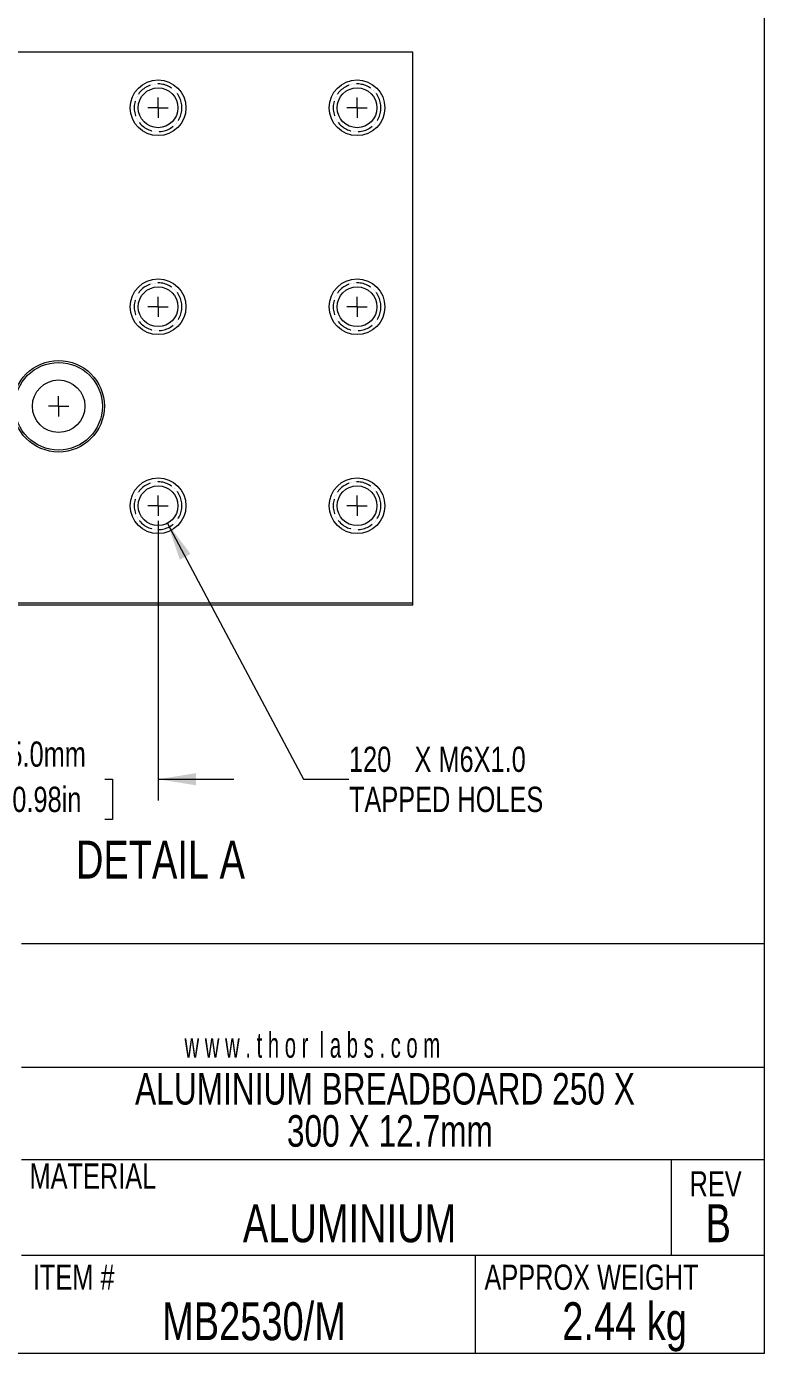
# Model space of a CAD drawing. Header units: millimetres. Extents: x 2 to 278, y 1 to 215.
# Drawn here: x 216.2 to 278, y 0.9 to 112 of the extents above; entities that cross this region are included whole.
import ezdxf

# ---------------------------------------------------------------- set-up
doc = ezdxf.new("R2010")
doc.units = ezdxf.units.MM
doc.linetypes.add('HIDDEN', pattern=[1.905, 1.27, -0.635])
doc.styles.add('SLDTEXTSTYLE0', font='TXT', dxfattribs={"width": 0.75})
doc.styles.add('SLDTEXTSTYLE1', font='TXT', dxfattribs={"width": 0.6})
doc.dimstyles.new('SLDDIMSTYLE5', dxfattribs={"dimtxt": 2.116667, "dimasz": 3.175, "dimexe": 0, "dimexo": 0.0625, "dimgap": 0.529167, "dimtad": 0, "dimtih": 1, "dimtoh": 1, "dimdec": 1, "dimlfac": 1.5, "dimrnd": 1e-09, "dimzin": 4, "dimdsep": 46, "dimtxsty": 'SLDTEXTSTYLE0', "dimsah": 1, "dimcen": 0.09, "dimadec": 0, "dimazin": 1, "dimtfac": 1, "dimtdec": 1, "dimtmove": 0, "dimatfit": 0, "dimfxl": 1, "dimfrac": 2, "dimtolj": 1, "dimtzin": 12, "dimarcsym": 0})
doc.dimstyles.new('SLDDIMSTYLE8', dxfattribs={"dimtxt": 2.116667, "dimasz": 3.175, "dimexe": 0, "dimexo": 0.0625, "dimgap": 0.529167, "dimtad": 0, "dimtih": 1, "dimtoh": 1, "dimdec": 6, "dimlfac": 1.5, "dimrnd": 1e-09, "dimzin": 12, "dimdsep": 46, "dimtxsty": 'SLDTEXTSTYLE0', "dimsah": 1, "dimcen": 0, "dimadec": 0, "dimazin": 3, "dimtfac": 1, "dimtdec": 1, "dimtofl": 0, "dimtmove": 0, "dimatfit": 3, "dimfxl": 1, "dimfrac": 2, "dimtolj": 1, "dimtzin": 12, "dimarcsym": 0})

# ---------------------------------------------------------------- blocks, each defined once
blk = doc.blocks.new('SW_NOTE_3')
at = {"color": 0, "linetype": 'Continuous', "lineweight": 0, "char_height": 2.6458, "attachment_point": 2, "style": 'SLDTEXTSTYLE0'}
for s, insert in [('ALUMINIUM BREADBOARD 250 X', (26.46, 3.41)), ('300 X 12.7mm', (26.87, -0.12))]:
    blk.add_mtext(s, dxfattribs=dict(at, insert=insert))
blk = doc.blocks.new('_D_9')
at = {"color": 7, "linetype": 'Continuous', "lineweight": 18}
for p, q in [((210.52, 70.64), (210.52, 47.22)), ((227.19, 70.64), (227.19, 47.22)), ((210.52, 49), (204.17, 49)), ((214.98, 49), (214.33, 49)), ((214.33, 49), (214.33, 45.64)), ((222.73, 49), (223.38, 49)), ((223.38, 49), (223.38, 45.64)), ((227.19, 49), (233.54, 49)), ((214.33, 45.64), (214.98, 45.64)), ((223.38, 45.64), (222.73, 45.64))]:
    blk.add_line(p, q, dxfattribs=at)
for points in [[(210.52, 49), (207.35, 49.51), (207.35, 48.49)], [(227.19, 49), (230.36, 48.49), (230.36, 49.51)]]:
    blk.add_solid(points, dxfattribs=at)
at = {"color": 7, "linetype": 'Continuous', "lineweight": 18, "char_height": 2.117, "attachment_point": 1, "style": 'SLDTEXTSTYLE0'}
for s, insert in [('25.0mm', (213.47, 52.16)), ('0.98in', (214.98, 48.37))]:
    blk.add_mtext(s, dxfattribs=dict(at, insert=insert))
blk = doc.blocks.new('_D_12')
at = {"color": 7, "linetype": 'Continuous', "lineweight": 18}
for p, q in [((227.97, 70.43), (239.37, 49)), ((239.37, 49), (243.18, 49))]:
    blk.add_line(p, q, dxfattribs=at)
blk.add_solid([(227.97, 70.43), (229.01, 67.39), (229.91, 67.87)], dxfattribs=at)
at = {"color": 7, "linetype": 'Continuous', "lineweight": 18, "attachment_point": 1, "style": 'SLDTEXTSTYLE0'}
for s, insert, char_height in [('120', (243.18, 51.73), 2.117), ('X M6X1.0', (248.67, 51.73), 2.117), ('TAPPED HOLES', (243.18, 48.37), 2.1167)]:
    blk.add_mtext(s, dxfattribs=dict(at, insert=insert, char_height=char_height))
blk = doc.blocks.new('SW_CENTERMARKSYMBOL_5')
at = {"color": 0, "linetype": 'Continuous', "lineweight": 0}
for q in [(-0.85, 0), (0, 0.85), (0, -0.85), (0.85, 0)]:
    blk.add_line((0, 0), q, dxfattribs=at)
blk = doc.blocks.new('SW_CENTERMARKSYMBOL_6')
at = {"color": 0, "linetype": 'Continuous', "lineweight": 0}
for p, q in [((-16.67, 33.33), (-16.67, 34.18)), ((0, 33.33), (0, 34.18)), ((16.67, 33.33), (16.67, 34.18)), ((-16.67, 33.33), (-17.51, 33.33)), ((-16.67, 33.33), (-16.67, 32.49)), ((-16.67, 33.33), (-15.82, 33.33)), ((0, 33.33), (-0.85, 33.33)), ((0, 33.33), (0, 32.49)), ((0, 33.33), (0.85, 33.33)), ((16.67, 33.33), (15.82, 33.33)), ((16.67, 33.33), (16.67, 32.49)), ((16.67, 33.33), (17.51, 33.33)), ((-16.67, 16.67), (-16.67, 17.51)), ((0, 16.67), (0, 17.51)), ((16.67, 16.67), (16.67, 17.51)), ((-16.67, 16.67), (-17.51, 16.67)), ((-16.67, 16.67), (-16.67, 15.82)), ((-16.67, 16.67), (-15.82, 16.67)), ((0, 16.67), (-0.85, 16.67)), ((0, 16.67), (0, 15.82)), ((0, 16.67), (0.85, 16.67)), ((16.67, 16.67), (15.82, 16.67)), ((16.67, 16.67), (16.67, 15.82)), ((16.67, 16.67), (17.51, 16.67)), ((-16.67, 0), (-17.51, 0)), ((-16.67, 0), (-16.67, 0.85)), ((-16.67, 0), (-16.67, -0.85)), ((-16.67, 0), (-15.82, 0)), ((0, 0), (-0.85, 0)), ((0, 0), (0, 0.85)), ((0, 0), (0, -0.85)), ((0, 0), (0.85, 0)), ((16.67, 0), (15.82, 0)), ((16.67, 0), (16.67, 0.85)), ((16.67, 0), (16.67, -0.85)), ((16.67, 0), (17.51, 0))]:
    blk.add_line(p, q, dxfattribs=at)

msp = doc.modelspace()

# ---------------------------------------------------------------- linework, layer by layer
at = {"color": 7, "linetype": 'Continuous', "lineweight": 18}
for p, q in [((277.98920685, 0.90316426), (277.98920685, 214.64538)), ((204.18933123, 63.77269473), (248.522665, 63.77269473)), ((248.522665, 63.57269631), (204.18933123, 63.57269631)), ((277.98920685, 35.23945084), (277.98920685, 50.03313561)), ((215.742764, 35.23945084), (277.98920685, 35.23945084)), ((215.742764, 24.89273354), (277.98920685, 24.89273354)), ((215.742764, 17.16045796), (277.98920685, 17.16045796)), ((270.16835982, 17.16045796), (270.16835982, 9.14092006)), ((215.742764, 9.14092006), (277.98920685, 9.14092006)), ((253.74904084, 9.14092006), (253.74904084, 0.90316426)), ((277.98920685, 0.90316426), (1.5793501, 0.90316426))]:
    msp.add_line(p, q, dxfattribs=at)
at = {"color": 7, "linetype": 'Continuous', "lineweight": 18, "flags": 128}
msp.add_lwpolyline([(248.522665, 63.57269631), (248.522665, 63.77269473), (248.522665, 109.90602916), (202.38933056, 109.90602916), (202.18932717, 109.90602916)], dxfattribs=at)
at = {"color": 7, "linetype": 'HIDDEN', "lineweight": 18, "flags": 128}
for points in [[(229.1892767, 105.23936297), (229.18575097, 105.35897211), (229.18575097, 105.35897211), (229.1750271, 105.4781516), (229.1750271, 105.4781516), (229.15719041, 105.59647675), (229.15719041, 105.59647675), (229.13231044, 105.71352289), (229.13231044, 105.71352289), (229.10047659, 105.82887278), (229.10047659, 105.82887278), (229.06180311, 105.94211167), (229.06180311, 105.94211167), (229.01642411, 106.05283723), (229.01642411, 106.05283723), (228.9645035, 106.16064713), (228.9645035, 106.16064713), (228.90623002, 106.26516139), (228.90623002, 106.26516139), (228.84180734, 106.36600252), (228.84180734, 106.36600252), (228.77147386, 106.4628104), (228.77147386, 106.4628104), (228.69547297, 106.55523982), (228.69547297, 106.55523982), (228.61408282, 106.64295799), (228.61408282, 106.64295799), (228.52759152, 106.72565198), (228.52759152, 106.72565198), (228.43631197, 106.80302626), (228.43631197, 106.80302626), (228.34056704, 106.87480267), (228.34056704, 106.87480267), (228.24069946, 106.94072292), (228.24069946, 106.94072292), (228.13706685, 107.00055357), (228.13706685, 107.00055357), (228.03004671, 107.05408102), (228.03004671, 107.05408102), (227.92001157, 107.10111157), (227.92001157, 107.10111157), (227.80736376, 107.14147633), (227.80736376, 107.14147633), (227.69250561, 107.17503126), (227.69250561, 107.17503126), (227.57584442, 107.20165964), (227.57584442, 107.20165964), (227.45779742, 107.22126212), (227.45779742, 107.22126212), (227.33879178, 107.23377164), (227.33879178, 107.23377164), (227.2192497, 107.23913854), (227.2192497, 107.23913854), (227.09960331, 107.23734792), (227.09960331, 107.23734792), (226.98027481, 107.22840722), (226.98027481, 107.22840722), (226.86169633, 107.21234377), (226.86169633, 107.21234377), (226.74429009, 107.18921965), (226.74429009, 107.18921965), (226.62847826, 107.15911434), (226.62847826, 107.15911434), (226.51467313, 107.12213711), (226.51467313, 107.12213711), (226.40328198, 107.07841959), (226.40328198, 107.07841959), (226.29470715, 107.02811823), (226.29470715, 107.02811823), (226.18933111, 106.97141435), (226.18933111, 106.97141435), (226.08753631, 106.9085091), (226.08753631, 106.9085091), (225.98968535, 106.83963096), (225.98968535, 106.83963096), (225.89613089, 106.76502333), (225.89613089, 106.76502333), (225.80720573, 106.68495194), (225.80720573, 106.68495194), (225.72322775, 106.59970736), (225.72322775, 106.59970736), (225.64449498, 106.50959508), (225.64449498, 106.50959508), (225.57129551, 106.41493297), (225.57129551, 106.41493297), (225.50388763, 106.31606376), (225.50388763, 106.31606376), (225.44251471, 106.21334012), (225.44251471, 106.21334012), (225.38739531, 106.10712961), (225.38739531, 106.10712961), (225.33872315, 105.99781469), (225.33872315, 105.99781469), (225.29667704, 105.8857828), (225.29667704, 105.8857828), (225.261406, 105.77143625), (225.261406, 105.77143625), (225.23303419, 105.65518733), (225.23303419, 105.65518733), (225.21167089, 105.53744829), (225.21167089, 105.53744829), (225.19738067, 105.41864133), (225.19738067, 105.41864133), (225.19022812, 105.29919362), (225.19022812, 105.29919362), (225.19022812, 105.17952985), (225.19022812, 105.17952985), (225.19738067, 105.06008214), (225.19738067, 105.06008214), (225.21167089, 104.94128015), (225.21167089, 104.94128015), (225.23303419, 104.8235411), (225.23303419, 104.8235411), (225.261406, 104.70728721), (225.261406, 104.70728721), (225.29667704, 104.59294564), (225.29667704, 104.59294564), (225.33872315, 104.48091374), (225.33872315, 104.48091374), (225.38739531, 104.37159385), (225.38739531, 104.37159385), (225.44251471, 104.26538334), (225.44251471, 104.26538334), (225.50388763, 104.1626597), (225.50388763, 104.1626597), (225.57129551, 104.0637905), (225.57129551, 104.0637905), (225.64449498, 103.96913336), (225.64449498, 103.96913336), (225.72322775, 103.8790161), (225.72322775, 103.8790161), (225.80720573, 103.79377152), (225.80720573, 103.79377152), (225.89613089, 103.71370262), (225.89613089, 103.71370262), (225.98968535, 103.63909747), (225.98968535, 103.63909747), (226.08753631, 103.57021437), (226.08753631, 103.57021437), (226.18933111, 103.5073116), (226.18933111, 103.5073116), (226.29470715, 103.45060772), (226.29470715, 103.45060772), (226.40328198, 103.40030636), (226.40328198, 103.40030636), (226.51467313, 103.35659132), (226.51467313, 103.35659132), (226.62847826, 103.31961161), (226.62847826, 103.31961161), (226.74429009, 103.2895063), (226.74429009, 103.2895063), (226.86169633, 103.26637969), (226.86169633, 103.26637969), (226.98027481, 103.25032121), (226.98027481, 103.25032121), (227.09960331, 103.24137555), (227.09960331, 103.24137555), (227.2192497, 103.23958741), (227.2192497, 103.23958741), (227.33879178, 103.24495679), (227.33879178, 103.24495679), (227.45779742, 103.25746383), (227.45779742, 103.25746383), (227.57584442, 103.27706383), (227.57584442, 103.27706383), (227.69250561, 103.3036922), (227.69250561, 103.3036922), (227.80736376, 103.33724962), (227.80736376, 103.33724962), (227.92001157, 103.37761686), (227.92001157, 103.37761686), (228.03004671, 103.42464493), (228.03004671, 103.42464493), (228.13706685, 103.4781699), (228.13706685, 103.4781699), (228.24069946, 103.53800303), (228.24069946, 103.53800303), (228.34056704, 103.60392576), (228.34056704, 103.60392576), (228.43631197, 103.67569969), (228.43631197, 103.67569969), (228.52759152, 103.75307149), (228.52759152, 103.75307149), (228.61408282, 103.83576796), (228.61408282, 103.83576796), (228.69547297, 103.92348613), (228.69547297, 103.92348613), (228.77147386, 104.01591307), (228.77147386, 104.01591307), (228.84180734, 104.11272095), (228.84180734, 104.11272095), (228.90623002, 104.21356207), (228.90623002, 104.21356207), (228.9645035, 104.31807882), (228.9645035, 104.31807882), (229.01642411, 104.42588872), (229.01642411, 104.42588872), (229.06180311, 104.53661428), (229.06180311, 104.53661428), (229.10047659, 104.64985317), (229.10047659, 104.64985317), (229.13231044, 104.76520306), (229.13231044, 104.76520306), (229.15719041, 104.88224671), (229.15719041, 104.88224671), (229.1750271, 105.00057683), (229.1750271, 105.00057683), (229.18575097, 105.11975632), (229.18575097, 105.11975632), (229.18933222, 105.23936297)], [(245.85592747, 105.23936297), (245.85241665, 105.35897211), (245.85241665, 105.35897211), (245.84169278, 105.4781516), (245.84169278, 105.4781516), (245.82385609, 105.59647675), (245.82385609, 105.59647675), (245.79897612, 105.71352289), (245.79897612, 105.71352289), (245.76714227, 105.82887278), (245.76714227, 105.82887278), (245.72846879, 105.94211167), (245.72846879, 105.94211167), (245.68308978, 106.05283723), (245.68308978, 106.05283723), (245.63116917, 106.16064713), (245.63116917, 106.16064713), (245.5728957, 106.26516139), (245.5728957, 106.26516139), (245.50847301, 106.36600252), (245.50847301, 106.36600252), (245.43813953, 106.4628104), (245.43813953, 106.4628104), (245.36213864, 106.55523982), (245.36213864, 106.55523982), (245.2807485, 106.64295799), (245.2807485, 106.64295799), (245.19425719, 106.72565198), (245.19425719, 106.72565198), (245.10297765, 106.80302626), (245.10297765, 106.80302626), (245.00723272, 106.87480267), (245.00723272, 106.87480267), (244.90736514, 106.94072292), (244.90736514, 106.94072292), (244.80373749, 107.00055357), (244.80373749, 107.00055357), (244.69671239, 107.05408102), (244.69671239, 107.05408102), (244.58668221, 107.10111157), (244.58668221, 107.10111157), (244.47402943, 107.14147633), (244.47402943, 107.14147633), (244.35917128, 107.17503126), (244.35917128, 107.17503126), (244.24251009, 107.20165964), (244.24251009, 107.20165964), (244.12446309, 107.22126212), (244.12446309, 107.22126212), (244.00545745, 107.23377164), (244.00545745, 107.23377164), (243.88591537, 107.23913854), (243.88591537, 107.23913854), (243.76626898, 107.23734792), (243.76626898, 107.23734792), (243.64694048, 107.22840722), (243.64694048, 107.22840722), (243.52836201, 107.21234377), (243.52836201, 107.21234377), (243.41095576, 107.18921965), (243.41095576, 107.18921965), (243.29514393, 107.15911434), (243.29514393, 107.15911434), (243.1813388, 107.12213711), (243.1813388, 107.12213711), (243.06994765, 107.07841959), (243.06994765, 107.07841959), (242.96137282, 107.02811823), (242.96137282, 107.02811823), (242.85599678, 106.97141435), (242.85599678, 106.97141435), (242.75420198, 106.9085091), (242.75420198, 106.9085091), (242.65635599, 106.83963096), (242.65635599, 106.83963096), (242.56279656, 106.76502333), (242.56279656, 106.76502333), (242.4738714, 106.68495194), (242.4738714, 106.68495194), (242.38989342, 106.59970736), (242.38989342, 106.59970736), (242.31116562, 106.50959508), (242.31116562, 106.50959508), (242.23796615, 106.41493297), (242.23796615, 106.41493297), (242.17055827, 106.31606376), (242.17055827, 106.31606376), (242.10918038, 106.21334012), (242.10918038, 106.21334012), (242.05406099, 106.10712961), (242.05406099, 106.10712961), (242.00538883, 105.99781469), (242.00538883, 105.99781469), (241.96334272, 105.8857828), (241.96334272, 105.8857828), (241.92807167, 105.77143625), (241.92807167, 105.77143625), (241.89970483, 105.65518733), (241.89970483, 105.65518733), (241.87833656, 105.53744829), (241.87833656, 105.53744829), (241.86405131, 105.41864133), (241.86405131, 105.41864133), (241.85689379, 105.29919362), (241.85689379, 105.29919362), (241.85689379, 105.17952985), (241.85689379, 105.17952985), (241.86405131, 105.06008214), (241.86405131, 105.06008214), (241.87833656, 104.94128015), (241.87833656, 104.94128015), (241.89970483, 104.8235411), (241.89970483, 104.8235411), (241.92807167, 104.70728721), (241.92807167, 104.70728721), (241.96334272, 104.59294564), (241.96334272, 104.59294564), (242.00538883, 104.48091374), (242.00538883, 104.48091374), (242.05406099, 104.37159385), (242.05406099, 104.37159385), (242.10918038, 104.26538334), (242.10918038, 104.26538334), (242.17055827, 104.1626597), (242.17055827, 104.1626597), (242.23796615, 104.0637905), (242.23796615, 104.0637905), (242.31116562, 103.96913336), (242.31116562, 103.96913336), (242.38989342, 103.8790161), (242.38989342, 103.8790161), (242.4738714, 103.79377152), (242.4738714, 103.79377152), (242.56279656, 103.71370262), (242.56279656, 103.71370262), (242.65635599, 103.63909747), (242.65635599, 103.63909747), (242.75420198, 103.57021437), (242.75420198, 103.57021437), (242.85599678, 103.5073116), (242.85599678, 103.5073116), (242.96137282, 103.45060772), (242.96137282, 103.45060772), (243.06994765, 103.40030636), (243.06994765, 103.40030636), (243.1813388, 103.35659132), (243.1813388, 103.35659132), (243.29514393, 103.31961161), (243.29514393, 103.31961161), (243.41095576, 103.2895063), (243.41095576, 103.2895063), (243.52836201, 103.26637969), (243.52836201, 103.26637969), (243.64694048, 103.25032121), (243.64694048, 103.25032121), (243.76626898, 103.24137555), (243.76626898, 103.24137555), (243.88591537, 103.23958741), (243.88591537, 103.23958741), (244.00545745, 103.24495679), (244.00545745, 103.24495679), (244.12446309, 103.25746383), (244.12446309, 103.25746383), (244.24251009, 103.27706383), (244.24251009, 103.27706383), (244.35917128, 103.3036922), (244.35917128, 103.3036922), (244.47402943, 103.33724962), (244.47402943, 103.33724962), (244.58668221, 103.37761686), (244.58668221, 103.37761686), (244.69671239, 103.42464493), (244.69671239, 103.42464493), (244.80373749, 103.4781699), (244.80373749, 103.4781699), (244.90736514, 103.53800303), (244.90736514, 103.53800303), (245.00723272, 103.60392576), (245.00723272, 103.60392576), (245.10297765, 103.67569969), (245.10297765, 103.67569969), (245.19425719, 103.75307149), (245.19425719, 103.75307149), (245.2807485, 103.83576796), (245.2807485, 103.83576796), (245.36213864, 103.92348613), (245.36213864, 103.92348613), (245.43813953, 104.01591307), (245.43813953, 104.01591307), (245.50847301, 104.11272095), (245.50847301, 104.11272095), (245.5728957, 104.21356207), (245.5728957, 104.21356207), (245.63116917, 104.31807882), (245.63116917, 104.31807882), (245.68308978, 104.42588872), (245.68308978, 104.42588872), (245.72846879, 104.53661428), (245.72846879, 104.53661428), (245.76714227, 104.64985317), (245.76714227, 104.64985317), (245.79897612, 104.76520306), (245.79897612, 104.76520306), (245.82385609, 104.88224671), (245.82385609, 104.88224671), (245.84169278, 105.00057683), (245.84169278, 105.00057683), (245.85241665, 105.11975632), (245.85241665, 105.11975632), (245.85599789, 105.23936297)], [(229.1892767, 88.5726973), (229.18575097, 88.69230396), (229.18575097, 88.69230396), (229.1750271, 88.81148344), (229.1750271, 88.81148344), (229.15719041, 88.9298086), (229.15719041, 88.9298086), (229.13231044, 89.04685722), (229.13231044, 89.04685722), (229.10047659, 89.16220711), (229.10047659, 89.16220711), (229.06180311, 89.275446), (229.06180311, 89.275446), (229.01642411, 89.38617156), (229.01642411, 89.38617156), (228.9645035, 89.49398146), (228.9645035, 89.49398146), (228.90623002, 89.59849324), (228.90623002, 89.59849324), (228.84180734, 89.69933436), (228.84180734, 89.69933436), (228.77147386, 89.79614721), (228.77147386, 89.79614721), (228.69547297, 89.88857414), (228.69547297, 89.88857414), (228.61408282, 89.97629231), (228.61408282, 89.97629231), (228.52759152, 90.05898382), (228.52759152, 90.05898382), (228.43631197, 90.13636059), (228.43631197, 90.13636059), (228.34056704, 90.20813451), (228.34056704, 90.20813451), (228.24069946, 90.27405725), (228.24069946, 90.27405725), (228.13706685, 90.33388541), (228.13706685, 90.33388541), (228.03004671, 90.38741535), (228.03004671, 90.38741535), (227.92001157, 90.43444341), (227.92001157, 90.43444341), (227.80736376, 90.47481066), (227.80736376, 90.47481066), (227.69250561, 90.50836807), (227.69250561, 90.50836807), (227.57584442, 90.53499148), (227.57584442, 90.53499148), (227.45779742, 90.55459644), (227.45779742, 90.55459644), (227.33879178, 90.56710349), (227.33879178, 90.56710349), (227.2192497, 90.57247287), (227.2192497, 90.57247287), (227.09960331, 90.57068473), (227.09960331, 90.57068473), (226.98027481, 90.56173907), (226.98027481, 90.56173907), (226.86169633, 90.54567562), (226.86169633, 90.54567562), (226.74429009, 90.52255398), (226.74429009, 90.52255398), (226.62847826, 90.49244867), (226.62847826, 90.49244867), (226.51467313, 90.45546895), (226.51467313, 90.45546895), (226.40328198, 90.41175391), (226.40328198, 90.41175391), (226.29470715, 90.36145256), (226.29470715, 90.36145256), (226.18933111, 90.30474867), (226.18933111, 90.30474867), (226.08753631, 90.24184094), (226.08753631, 90.24184094), (225.98968535, 90.1729628), (225.98968535, 90.1729628), (225.89613089, 90.09835766), (225.89613089, 90.09835766), (225.80720573, 90.01828378), (225.80720573, 90.01828378), (225.72322775, 89.93304418), (225.72322775, 89.93304418), (225.64449498, 89.84292692), (225.64449498, 89.84292692), (225.57129551, 89.74826481), (225.57129551, 89.74826481), (225.50388763, 89.6493956), (225.50388763, 89.6493956), (225.44251471, 89.54667197), (225.44251471, 89.54667197), (225.38739531, 89.44046146), (225.38739531, 89.44046146), (225.33872315, 89.33114654), (225.33872315, 89.33114654), (225.29667704, 89.21911464), (225.29667704, 89.21911464), (225.261406, 89.1047681), (225.261406, 89.1047681), (225.23303419, 88.98851917), (225.23303419, 88.98851917), (225.21167089, 88.87078013), (225.21167089, 88.87078013), (225.19738067, 88.75197317), (225.19738067, 88.75197317), (225.19022812, 88.63252546), (225.19022812, 88.63252546), (225.19022812, 88.51286417), (225.19022812, 88.51286417), (225.19738067, 88.39341646), (225.19738067, 88.39341646), (225.21167089, 88.27460951), (225.21167089, 88.27460951), (225.23303419, 88.15687046), (225.23303419, 88.15687046), (225.261406, 88.04062154), (225.261406, 88.04062154), (225.29667704, 87.92627499), (225.29667704, 87.92627499), (225.33872315, 87.8142431), (225.33872315, 87.8142431), (225.38739531, 87.70492818), (225.38739531, 87.70492818), (225.44251471, 87.59871767), (225.44251471, 87.59871767), (225.50388763, 87.49599403), (225.50388763, 87.49599403), (225.57129551, 87.39712483), (225.57129551, 87.39712483), (225.64449498, 87.30246272), (225.64449498, 87.30246272), (225.72322775, 87.21235043), (225.72322775, 87.21235043), (225.80720573, 87.12710585), (225.80720573, 87.12710585), (225.89613089, 87.04703695), (225.89613089, 87.04703695), (225.98968535, 86.97242683), (225.98968535, 86.97242683), (226.08753631, 86.9035487), (226.08753631, 86.9035487), (226.18933111, 86.84064593), (226.18933111, 86.84064593), (226.29470715, 86.78394204), (226.29470715, 86.78394204), (226.40328198, 86.73364069), (226.40328198, 86.73364069), (226.51467313, 86.68992565), (226.51467313, 86.68992565), (226.62847826, 86.65294594), (226.62847826, 86.65294594), (226.74429009, 86.62284062), (226.74429009, 86.62284062), (226.86169633, 86.59971402), (226.86169633, 86.59971402), (226.98027481, 86.58365057), (226.98027481, 86.58365057), (227.09960331, 86.57470987), (227.09960331, 86.57470987), (227.2192497, 86.57292173), (227.2192497, 86.57292173), (227.33879178, 86.57829112), (227.33879178, 86.57829112), (227.45779742, 86.59079816), (227.45779742, 86.59079816), (227.57584442, 86.61039815), (227.57584442, 86.61039815), (227.69250561, 86.63702653), (227.69250561, 86.63702653), (227.80736376, 86.67058394), (227.80736376, 86.67058394), (227.92001157, 86.71095119), (227.92001157, 86.71095119), (228.03004671, 86.75797925), (228.03004671, 86.75797925), (228.13706685, 86.81150422), (228.13706685, 86.81150422), (228.24069946, 86.87133735), (228.24069946, 86.87133735), (228.34056704, 86.93725512), (228.34056704, 86.93725512), (228.43631197, 87.00903402), (228.43631197, 87.00903402), (228.52759152, 87.08640581), (228.52759152, 87.08640581), (228.61408282, 87.16910229), (228.61408282, 87.16910229), (228.69547297, 87.25682046), (228.69547297, 87.25682046), (228.77147386, 87.3492474), (228.77147386, 87.3492474), (228.84180734, 87.44605527), (228.84180734, 87.44605527), (228.90623002, 87.5468964), (228.90623002, 87.5468964), (228.9645035, 87.65141314), (228.9645035, 87.65141314), (229.01642411, 87.75922304), (229.01642411, 87.75922304), (229.06180311, 87.86994861), (229.06180311, 87.86994861), (229.10047659, 87.9831875), (229.10047659, 87.9831875), (229.13231044, 88.09853739), (229.13231044, 88.09853739), (229.15719041, 88.21558104), (229.15719041, 88.21558104), (229.1750271, 88.33390619), (229.1750271, 88.33390619), (229.18575097, 88.45308568), (229.18575097, 88.45308568), (229.18933222, 88.5726973)], [(245.85592747, 88.5726973), (245.85241665, 88.69230396), (245.85241665, 88.69230396), (245.84169278, 88.81148344), (245.84169278, 88.81148344), (245.82385609, 88.9298086), (245.82385609, 88.9298086), (245.79897612, 89.04685722), (245.79897612, 89.04685722), (245.76714227, 89.16220711), (245.76714227, 89.16220711), (245.72846879, 89.275446), (245.72846879, 89.275446), (245.68308978, 89.38617156), (245.68308978, 89.38617156), (245.63116917, 89.49398146), (245.63116917, 89.49398146), (245.5728957, 89.59849324), (245.5728957, 89.59849324), (245.50847301, 89.69933436), (245.50847301, 89.69933436), (245.43813953, 89.79614721), (245.43813953, 89.79614721), (245.36213864, 89.88857414), (245.36213864, 89.88857414), (245.2807485, 89.97629231), (245.2807485, 89.97629231), (245.19425719, 90.05898382), (245.19425719, 90.05898382), (245.10297765, 90.13636059), (245.10297765, 90.13636059), (245.00723272, 90.20813451), (245.00723272, 90.20813451), (244.90736514, 90.27405725), (244.90736514, 90.27405725), (244.80373749, 90.33388541), (244.80373749, 90.33388541), (244.69671239, 90.38741535), (244.69671239, 90.38741535), (244.58668221, 90.43444341), (244.58668221, 90.43444341), (244.47402943, 90.47481066), (244.47402943, 90.47481066), (244.35917128, 90.50836807), (244.35917128, 90.50836807), (244.24251009, 90.53499148), (244.24251009, 90.53499148), (244.12446309, 90.55459644), (244.12446309, 90.55459644), (244.00545745, 90.56710349), (244.00545745, 90.56710349), (243.88591537, 90.57247287), (243.88591537, 90.57247287), (243.76626898, 90.57068473), (243.76626898, 90.57068473), (243.64694048, 90.56173907), (243.64694048, 90.56173907), (243.52836201, 90.54567562), (243.52836201, 90.54567562), (243.41095576, 90.52255398), (243.41095576, 90.52255398), (243.29514393, 90.49244867), (243.29514393, 90.49244867), (243.1813388, 90.45546895), (243.1813388, 90.45546895), (243.06994765, 90.41175391), (243.06994765, 90.41175391), (242.96137282, 90.36145256), (242.96137282, 90.36145256), (242.85599678, 90.30474867), (242.85599678, 90.30474867), (242.75420198, 90.24184094), (242.75420198, 90.24184094), (242.65635599, 90.1729628), (242.65635599, 90.1729628), (242.56279656, 90.09835766), (242.56279656, 90.09835766), (242.4738714, 90.01828378), (242.4738714, 90.01828378), (242.38989342, 89.93304418), (242.38989342, 89.93304418), (242.31116562, 89.84292692), (242.31116562, 89.84292692), (242.23796615, 89.74826481), (242.23796615, 89.74826481), (242.17055827, 89.6493956), (242.17055827, 89.6493956), (242.10918038, 89.54667197), (242.10918038, 89.54667197), (242.05406099, 89.44046146), (242.05406099, 89.44046146), (242.00538883, 89.33114654), (242.00538883, 89.33114654), (241.96334272, 89.21911464), (241.96334272, 89.21911464), (241.92807167, 89.1047681), (241.92807167, 89.1047681), (241.89970483, 88.98851917), (241.89970483, 88.98851917), (241.87833656, 88.87078013), (241.87833656, 88.87078013), (241.86405131, 88.75197317), (241.86405131, 88.75197317), (241.85689379, 88.63252546), (241.85689379, 88.63252546), (241.85689379, 88.51286417), (241.85689379, 88.51286417), (241.86405131, 88.39341646), (241.86405131, 88.39341646), (241.87833656, 88.27460951), (241.87833656, 88.27460951), (241.89970483, 88.15687046), (241.89970483, 88.15687046), (241.92807167, 88.04062154), (241.92807167, 88.04062154), (241.96334272, 87.92627499), (241.96334272, 87.92627499), (242.00538883, 87.8142431), (242.00538883, 87.8142431), (242.05406099, 87.70492818), (242.05406099, 87.70492818), (242.10918038, 87.59871767), (242.10918038, 87.59871767), (242.17055827, 87.49599403), (242.17055827, 87.49599403), (242.23796615, 87.39712483), (242.23796615, 87.39712483), (242.31116562, 87.30246272), (242.31116562, 87.30246272), (242.38989342, 87.21235043), (242.38989342, 87.21235043), (242.4738714, 87.12710585), (242.4738714, 87.12710585), (242.56279656, 87.04703695), (242.56279656, 87.04703695), (242.65635599, 86.97242683), (242.65635599, 86.97242683), (242.75420198, 86.9035487), (242.75420198, 86.9035487), (242.85599678, 86.84064593), (242.85599678, 86.84064593), (242.96137282, 86.78394204), (242.96137282, 86.78394204), (243.06994765, 86.73364069), (243.06994765, 86.73364069), (243.1813388, 86.68992565), (243.1813388, 86.68992565), (243.29514393, 86.65294594), (243.29514393, 86.65294594), (243.41095576, 86.62284062), (243.41095576, 86.62284062), (243.52836201, 86.59971402), (243.52836201, 86.59971402), (243.64694048, 86.58365057), (243.64694048, 86.58365057), (243.76626898, 86.57470987), (243.76626898, 86.57470987), (243.88591537, 86.57292173), (243.88591537, 86.57292173), (244.00545745, 86.57829112), (244.00545745, 86.57829112), (244.12446309, 86.59079816), (244.12446309, 86.59079816), (244.24251009, 86.61039815), (244.24251009, 86.61039815), (244.35917128, 86.63702653), (244.35917128, 86.63702653), (244.47402943, 86.67058394), (244.47402943, 86.67058394), (244.58668221, 86.71095119), (244.58668221, 86.71095119), (244.69671239, 86.75797925), (244.69671239, 86.75797925), (244.80373749, 86.81150422), (244.80373749, 86.81150422), (244.90736514, 86.87133735), (244.90736514, 86.87133735), (245.00723272, 86.93725512), (245.00723272, 86.93725512), (245.10297765, 87.00903402), (245.10297765, 87.00903402), (245.19425719, 87.08640581), (245.19425719, 87.08640581), (245.2807485, 87.16910229), (245.2807485, 87.16910229), (245.36213864, 87.25682046), (245.36213864, 87.25682046), (245.43813953, 87.3492474), (245.43813953, 87.3492474), (245.50847301, 87.44605527), (245.50847301, 87.44605527), (245.5728957, 87.5468964), (245.5728957, 87.5468964), (245.63116917, 87.65141314), (245.63116917, 87.65141314), (245.68308978, 87.75922304), (245.68308978, 87.75922304), (245.72846879, 87.86994861), (245.72846879, 87.86994861), (245.76714227, 87.9831875), (245.76714227, 87.9831875), (245.79897612, 88.09853739), (245.79897612, 88.09853739), (245.82385609, 88.21558104), (245.82385609, 88.21558104), (245.84169278, 88.33390619), (245.84169278, 88.33390619), (245.85241665, 88.45308568), (245.85241665, 88.45308568), (245.85599789, 88.5726973)], [(229.1892767, 71.90603163), (229.18575097, 72.02563828), (229.18575097, 72.02563828), (229.1750271, 72.14481777), (229.1750271, 72.14481777), (229.15719041, 72.26314292), (229.15719041, 72.26314292), (229.13231044, 72.38019154), (229.13231044, 72.38019154), (229.10047659, 72.49554143), (229.10047659, 72.49554143), (229.06180311, 72.60878032), (229.06180311, 72.60878032), (229.01642411, 72.71950092), (229.01642411, 72.71950092), (228.9645035, 72.82731579), (228.9645035, 72.82731579), (228.90623002, 72.93182756), (228.90623002, 72.93182756), (228.84180734, 73.03266869), (228.84180734, 73.03266869), (228.77147386, 73.12947657), (228.77147386, 73.12947657), (228.69547297, 73.22190847), (228.69547297, 73.22190847), (228.61408282, 73.30962664), (228.61408282, 73.30962664), (228.52759152, 73.39231815), (228.52759152, 73.39231815), (228.43631197, 73.46969491), (228.43631197, 73.46969491), (228.34056704, 73.54146884), (228.34056704, 73.54146884), (228.24069946, 73.60739158), (228.24069946, 73.60739158), (228.13706685, 73.66721974), (228.13706685, 73.66721974), (228.03004671, 73.72074471), (228.03004671, 73.72074471), (227.92001157, 73.76777774), (227.92001157, 73.76777774), (227.80736376, 73.80814499), (227.80736376, 73.80814499), (227.69250561, 73.84169743), (227.69250561, 73.84169743), (227.57584442, 73.86832581), (227.57584442, 73.86832581), (227.45779742, 73.88793077), (227.45779742, 73.88793077), (227.33879178, 73.90043781), (227.33879178, 73.90043781), (227.2192497, 73.9058072), (227.2192497, 73.9058072), (227.09960331, 73.90401409), (227.09960331, 73.90401409), (226.98027481, 73.89507339), (226.98027481, 73.89507339), (226.86169633, 73.87900994), (226.86169633, 73.87900994), (226.74429009, 73.85588334), (226.74429009, 73.85588334), (226.62847826, 73.82577803), (226.62847826, 73.82577803), (226.51467313, 73.78880328), (226.51467313, 73.78880328), (226.40328198, 73.74508327), (226.40328198, 73.74508327), (226.29470715, 73.69478689), (226.29470715, 73.69478689), (226.18933111, 73.63807803), (226.18933111, 73.63807803), (226.08753631, 73.57517527), (226.08753631, 73.57517527), (225.98968535, 73.50629713), (225.98968535, 73.50629713), (225.89613089, 73.43168702), (225.89613089, 73.43168702), (225.80720573, 73.35161811), (225.80720573, 73.35161811), (225.72322775, 73.26637353), (225.72322775, 73.26637353), (225.64449498, 73.17626125), (225.64449498, 73.17626125), (225.57129551, 73.08159914), (225.57129551, 73.08159914), (225.50388763, 72.98272993), (225.50388763, 72.98272993), (225.44251471, 72.88000629), (225.44251471, 72.88000629), (225.38739531, 72.77379578), (225.38739531, 72.77379578), (225.33872315, 72.66448086), (225.33872315, 72.66448086), (225.29667704, 72.55244897), (225.29667704, 72.55244897), (225.261406, 72.43810242), (225.261406, 72.43810242), (225.23303419, 72.3218535), (225.23303419, 72.3218535), (225.21167089, 72.20411446), (225.21167089, 72.20411446), (225.19738067, 72.0853075), (225.19738067, 72.0853075), (225.19022812, 71.96585979), (225.19022812, 71.96585979), (225.19022812, 71.8461985), (225.19022812, 71.8461985), (225.19738067, 71.72675079), (225.19738067, 71.72675079), (225.21167089, 71.60794383), (225.21167089, 71.60794383), (225.23303419, 71.49020479), (225.23303419, 71.49020479), (225.261406, 71.37395587), (225.261406, 71.37395587), (225.29667704, 71.25960932), (225.29667704, 71.25960932), (225.33872315, 71.14757742), (225.33872315, 71.14757742), (225.38739531, 71.03826251), (225.38739531, 71.03826251), (225.44251471, 70.932052), (225.44251471, 70.932052), (225.50388763, 70.82932836), (225.50388763, 70.82932836), (225.57129551, 70.73045915), (225.57129551, 70.73045915), (225.64449498, 70.63579704), (225.64449498, 70.63579704), (225.72322775, 70.54568475), (225.72322775, 70.54568475), (225.80720573, 70.46044018), (225.80720573, 70.46044018), (225.89613089, 70.38037127), (225.89613089, 70.38037127), (225.98968535, 70.30576116), (225.98968535, 70.30576116), (226.08753631, 70.23688302), (226.08753631, 70.23688302), (226.18933111, 70.17398026), (226.18933111, 70.17398026), (226.29470715, 70.11727637), (226.29470715, 70.11727637), (226.40328198, 70.06697502), (226.40328198, 70.06697502), (226.51467313, 70.02325501), (226.51467313, 70.02325501), (226.62847826, 69.98628026), (226.62847826, 69.98628026), (226.74429009, 69.95617495), (226.74429009, 69.95617495), (226.86169633, 69.93304835), (226.86169633, 69.93304835), (226.98027481, 69.9169849), (226.98027481, 69.9169849), (227.09960331, 69.9080442), (227.09960331, 69.9080442), (227.2192497, 69.90625109), (227.2192497, 69.90625109), (227.33879178, 69.91162048), (227.33879178, 69.91162048), (227.45779742, 69.92413249), (227.45779742, 69.92413249), (227.57584442, 69.94373248), (227.57584442, 69.94373248), (227.69250561, 69.97036086), (227.69250561, 69.97036086), (227.80736376, 70.00391827), (227.80736376, 70.00391827), (227.92001157, 70.04428055), (227.92001157, 70.04428055), (228.03004671, 70.09131358), (228.03004671, 70.09131358), (228.13706685, 70.14483855), (228.13706685, 70.14483855), (228.24069946, 70.20467168), (228.24069946, 70.20467168), (228.34056704, 70.27058945), (228.34056704, 70.27058945), (228.43631197, 70.34236834), (228.43631197, 70.34236834), (228.52759152, 70.41974014), (228.52759152, 70.41974014), (228.61408282, 70.50243165), (228.61408282, 70.50243165), (228.69547297, 70.59014982), (228.69547297, 70.59014982), (228.77147386, 70.68258172), (228.77147386, 70.68258172), (228.84180734, 70.7793896), (228.84180734, 70.7793896), (228.90623002, 70.88023072), (228.90623002, 70.88023072), (228.9645035, 70.9847425), (228.9645035, 70.9847425), (229.01642411, 71.09255737), (229.01642411, 71.09255737), (229.06180311, 71.20327797), (229.06180311, 71.20327797), (229.10047659, 71.31651686), (229.10047659, 71.31651686), (229.13231044, 71.43186674), (229.13231044, 71.43186674), (229.15719041, 71.54891537), (229.15719041, 71.54891537), (229.1750271, 71.66724052), (229.1750271, 71.66724052), (229.18575097, 71.78642001), (229.18575097, 71.78642001), (229.18933222, 71.90603163)], [(245.85592747, 71.90603163), (245.85241665, 72.02563828), (245.85241665, 72.02563828), (245.84169278, 72.14481777), (245.84169278, 72.14481777), (245.82385609, 72.26314292), (245.82385609, 72.26314292), (245.79897612, 72.38019154), (245.79897612, 72.38019154), (245.76714227, 72.49554143), (245.76714227, 72.49554143), (245.72846879, 72.60878032), (245.72846879, 72.60878032), (245.68308978, 72.71950092), (245.68308978, 72.71950092), (245.63116917, 72.82731579), (245.63116917, 72.82731579), (245.5728957, 72.93182756), (245.5728957, 72.93182756), (245.50847301, 73.03266869), (245.50847301, 73.03266869), (245.43813953, 73.12947657), (245.43813953, 73.12947657), (245.36213864, 73.22190847), (245.36213864, 73.22190847), (245.2807485, 73.30962664), (245.2807485, 73.30962664), (245.19425719, 73.39231815), (245.19425719, 73.39231815), (245.10297765, 73.46969491), (245.10297765, 73.46969491), (245.00723272, 73.54146884), (245.00723272, 73.54146884), (244.90736514, 73.60739158), (244.90736514, 73.60739158), (244.80373749, 73.66721974), (244.80373749, 73.66721974), (244.69671239, 73.72074471), (244.69671239, 73.72074471), (244.58668221, 73.76777774), (244.58668221, 73.76777774), (244.47402943, 73.80814499), (244.47402943, 73.80814499), (244.35917128, 73.84169743), (244.35917128, 73.84169743), (244.24251009, 73.86832581), (244.24251009, 73.86832581), (244.12446309, 73.88793077), (244.12446309, 73.88793077), (244.00545745, 73.90043781), (244.00545745, 73.90043781), (243.88591537, 73.9058072), (243.88591537, 73.9058072), (243.76626898, 73.90401409), (243.76626898, 73.90401409), (243.64694048, 73.89507339), (243.64694048, 73.89507339), (243.52836201, 73.87900994), (243.52836201, 73.87900994), (243.41095576, 73.85588334), (243.41095576, 73.85588334), (243.29514393, 73.82577803), (243.29514393, 73.82577803), (243.1813388, 73.78880328), (243.1813388, 73.78880328), (243.06994765, 73.74508327), (243.06994765, 73.74508327), (242.96137282, 73.69478689), (242.96137282, 73.69478689), (242.85599678, 73.63807803), (242.85599678, 73.63807803), (242.75420198, 73.57517527), (242.75420198, 73.57517527), (242.65635599, 73.50629713), (242.65635599, 73.50629713), (242.56279656, 73.43168702), (242.56279656, 73.43168702), (242.4738714, 73.35161811), (242.4738714, 73.35161811), (242.38989342, 73.26637353), (242.38989342, 73.26637353), (242.31116562, 73.17626125), (242.31116562, 73.17626125), (242.23796615, 73.08159914), (242.23796615, 73.08159914), (242.17055827, 72.98272993), (242.17055827, 72.98272993), (242.10918038, 72.88000629), (242.10918038, 72.88000629), (242.05406099, 72.77379578), (242.05406099, 72.77379578), (242.00538883, 72.66448086), (242.00538883, 72.66448086), (241.96334272, 72.55244897), (241.96334272, 72.55244897), (241.92807167, 72.43810242), (241.92807167, 72.43810242), (241.89970483, 72.3218535), (241.89970483, 72.3218535), (241.87833656, 72.20411446), (241.87833656, 72.20411446), (241.86405131, 72.0853075), (241.86405131, 72.0853075), (241.85689379, 71.96585979), (241.85689379, 71.96585979), (241.85689379, 71.8461985), (241.85689379, 71.8461985), (241.86405131, 71.72675079), (241.86405131, 71.72675079), (241.87833656, 71.60794383), (241.87833656, 71.60794383), (241.89970483, 71.49020479), (241.89970483, 71.49020479), (241.92807167, 71.37395587), (241.92807167, 71.37395587), (241.96334272, 71.25960932), (241.96334272, 71.25960932), (242.00538883, 71.14757742), (242.00538883, 71.14757742), (242.05406099, 71.03826251), (242.05406099, 71.03826251), (242.10918038, 70.932052), (242.10918038, 70.932052), (242.17055827, 70.82932836), (242.17055827, 70.82932836), (242.23796615, 70.73045915), (242.23796615, 70.73045915), (242.31116562, 70.63579704), (242.31116562, 70.63579704), (242.38989342, 70.54568475), (242.38989342, 70.54568475), (242.4738714, 70.46044018), (242.4738714, 70.46044018), (242.56279656, 70.38037127), (242.56279656, 70.38037127), (242.65635599, 70.30576116), (242.65635599, 70.30576116), (242.75420198, 70.23688302), (242.75420198, 70.23688302), (242.85599678, 70.17398026), (242.85599678, 70.17398026), (242.96137282, 70.11727637), (242.96137282, 70.11727637), (243.06994765, 70.06697502), (243.06994765, 70.06697502), (243.1813388, 70.02325501), (243.1813388, 70.02325501), (243.29514393, 69.98628026), (243.29514393, 69.98628026), (243.41095576, 69.95617495), (243.41095576, 69.95617495), (243.52836201, 69.93304835), (243.52836201, 69.93304835), (243.64694048, 69.9169849), (243.64694048, 69.9169849), (243.76626898, 69.9080442), (243.76626898, 69.9080442), (243.88591537, 69.90625109), (243.88591537, 69.90625109), (244.00545745, 69.91162048), (244.00545745, 69.91162048), (244.12446309, 69.92413249), (244.12446309, 69.92413249), (244.24251009, 69.94373248), (244.24251009, 69.94373248), (244.35917128, 69.97036086), (244.35917128, 69.97036086), (244.47402943, 70.00391827), (244.47402943, 70.00391827), (244.58668221, 70.04428055), (244.58668221, 70.04428055), (244.69671239, 70.09131358), (244.69671239, 70.09131358), (244.80373749, 70.14483855), (244.80373749, 70.14483855), (244.90736514, 70.20467168), (244.90736514, 70.20467168), (245.00723272, 70.27058945), (245.00723272, 70.27058945), (245.10297765, 70.34236834), (245.10297765, 70.34236834), (245.19425719, 70.41974014), (245.19425719, 70.41974014), (245.2807485, 70.50243165), (245.2807485, 70.50243165), (245.36213864, 70.59014982), (245.36213864, 70.59014982), (245.43813953, 70.68258172), (245.43813953, 70.68258172), (245.50847301, 70.7793896), (245.50847301, 70.7793896), (245.5728957, 70.88023072), (245.5728957, 70.88023072), (245.63116917, 70.9847425), (245.63116917, 70.9847425), (245.68308978, 71.09255737), (245.68308978, 71.09255737), (245.72846879, 71.20327797), (245.72846879, 71.20327797), (245.76714227, 71.31651686), (245.76714227, 71.31651686), (245.79897612, 71.43186674), (245.79897612, 71.43186674), (245.82385609, 71.54891537), (245.82385609, 71.54891537), (245.84169278, 71.66724052), (245.84169278, 71.66724052), (245.85241665, 71.78642001), (245.85241665, 71.78642001), (245.85599789, 71.90603163)]]:
    msp.add_lwpolyline(points, dxfattribs=at)
at = {"color": 7, "linetype": 'Continuous', "lineweight": 18}
for centre, radius in [((227.18933278, 105.23936262), 2.33333355), ((227.18933056, 105.23936361), 1.6666666), ((243.85599845, 105.23936262), 2.33333355), ((243.85599623, 105.23936361), 1.6666666), ((227.18933139, 88.57269608), 2.33333243), ((227.18933142, 88.57269772), 1.6666666), ((243.85599707, 88.57269608), 2.33333243), ((243.85599709, 88.57269772), 1.6666666), ((218.8560003, 80.23936446), 3.8333338), ((218.85599328, 80.23936298), 3.66666736), ((218.85599928, 80.23936415), 2.19999924), ((227.18933139, 71.90603041), 2.33333243), ((227.18933142, 71.90603205), 1.6666666), ((243.85599707, 71.90603041), 2.33333243), ((243.85599709, 71.90603205), 1.6666666)]:
    msp.add_circle(centre, radius, dxfattribs=at)

# ---------------------------------------------------------------- block references
at = {"color": 7, "linetype": 'Continuous', "lineweight": 0}
for name, p in [('SW_CENTERMARKSYMBOL_6', (227.18933313, 71.90603163)), ('SW_CENTERMARKSYMBOL_5', (218.85599781, 80.23936198)), ('SW_NOTE_3', (219.73884429, 20.98439488))]:
    msp.add_blockref(name, p, dxfattribs=at)

# ---------------------------------------------------------------- texts
for s, insert, char_height, attachment_point, style in [('DETAIL A', (227.38881031, 43.85441184), 3.175, 2, 'SLDTEXTSTYLE0'), ('w w w . t h o r  l a b s . c o m', (229.40290648, 27.79574806), 2.1166666667, 1, 'SLDTEXTSTYLE1'), ('MATERIAL', (216.41997661, 16.82431786), 2.116666667, 1, 'SLDTEXTSTYLE0'), ('REV', (271.71606537, 16.16717463), 2.116666667, 1, 'SLDTEXTSTYLE0'), ('ALUMINIUM', (243.22788752, 13.39307574), 3.175, 2, 'SLDTEXTSTYLE0'), ('B', (274.11687194, 13.39307574), 3.175, 2, 'SLDTEXTSTYLE0'), ('ITEM #', (216.70040353, 8.34947919), 2.116666667, 1, 'SLDTEXTSTYLE0'), ('APPROX WEIGHT', (254.53180009, 8.34947919), 2.1166666667, 1, 'SLDTEXTSTYLE0'), ('MB2530/M', (235.22506104, 5.19218853), 3.175, 2, 'SLDTEXTSTYLE0'), ('2.44 kg', (266.27219367, 5.19218853), 3.175, 2, 'SLDTEXTSTYLE0')]:
    msp.add_mtext(s, dxfattribs=dict(at, insert=insert, char_height=char_height, attachment_point=attachment_point, style=style))

# ---------------------------------------------------------------- dimensions: what is measured, and where the dimension line sits
at = {"color": 7, "linetype": 'Continuous', "lineweight": 18}
dim = msp.add_diameter_dim_2p(p1=(226.40666346, 73.37749458), p2=(227.97199884, 70.4345647), text='120 X M6X1.0\\PTAPPED HOLES', dimstyle='SLDDIMSTYLE8', override={"dimpost": '<>'}, dxfattribs=at)
dim.commit()
dim.dimension.update_dxf_attribs({"geometry": '_D_12', "text_midpoint": (253, 49), "dimtype": 163})
dim = msp.add_linear_dim(base=(227.18933115, 49), p1=(210.52266448, 71.90602964), p2=(227.18933115, 71.90602964), dimstyle='SLDDIMSTYLE5', dxfattribs=at)
dim.commit()
dim.dimension.update_dxf_attribs({"geometry": '_D_9', "text_midpoint": (218.85599781, 49), "dimtype": 160})

doc.saveas('drawing.dxf')
